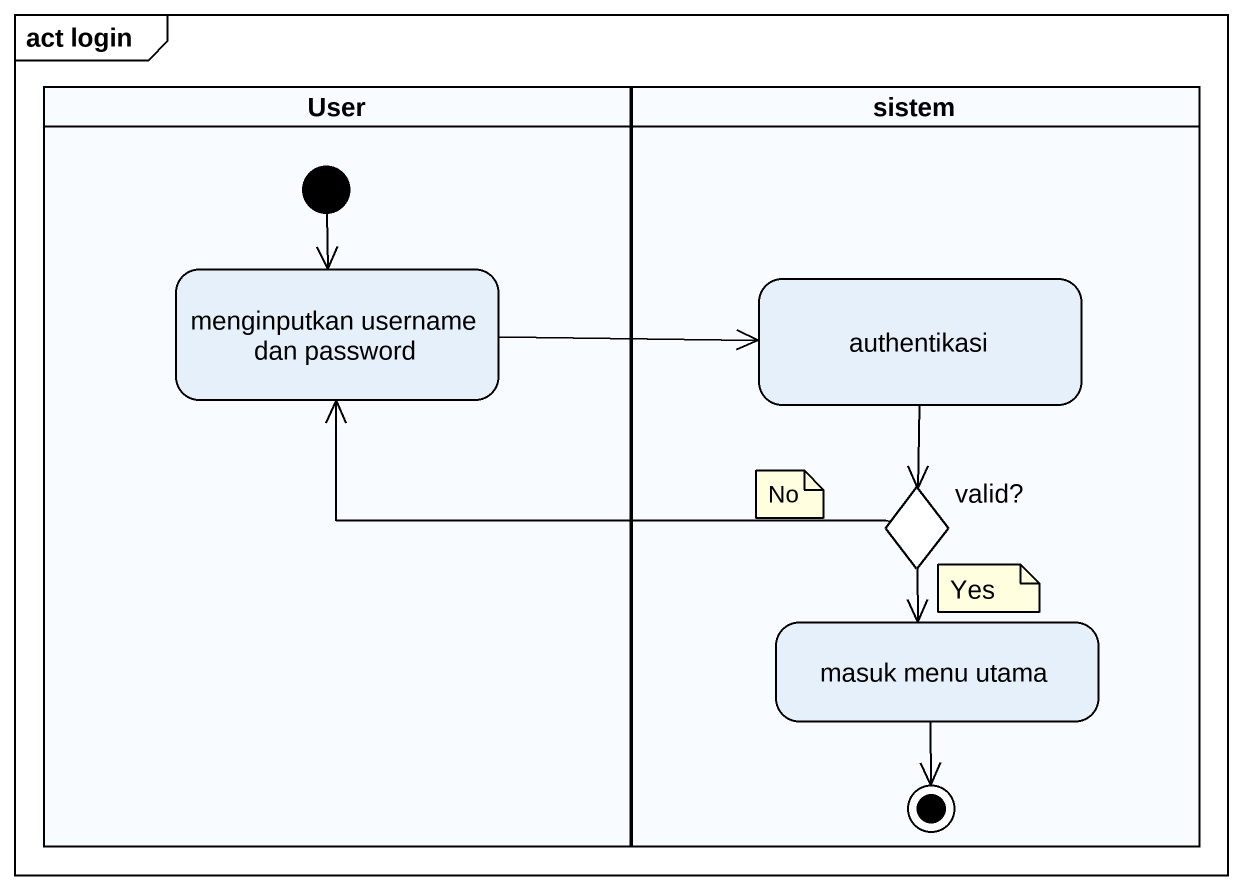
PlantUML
@startuml
mainframe act login
hide empty description
state User <<partition>> {
  state "menginputkan username dan password" as menginputkan_username_dan
  [*] --> menginputkan_username_dan
}
state sistem <<partition>> {
  state authentikasi
  state "valid?" as valid <<choice>>
  state "masuk menu utama" as masuk_menu_utama
  masuk_menu_utama --> [*]
}
menginputkan_username_dan -right-> authentikasi
authentikasi --> valid
valid -left-> menginputkan_username_dan
valid --> masuk_menu_utama
note as N1
  No
end note
note as N2
  Yes
end note
@enduml
